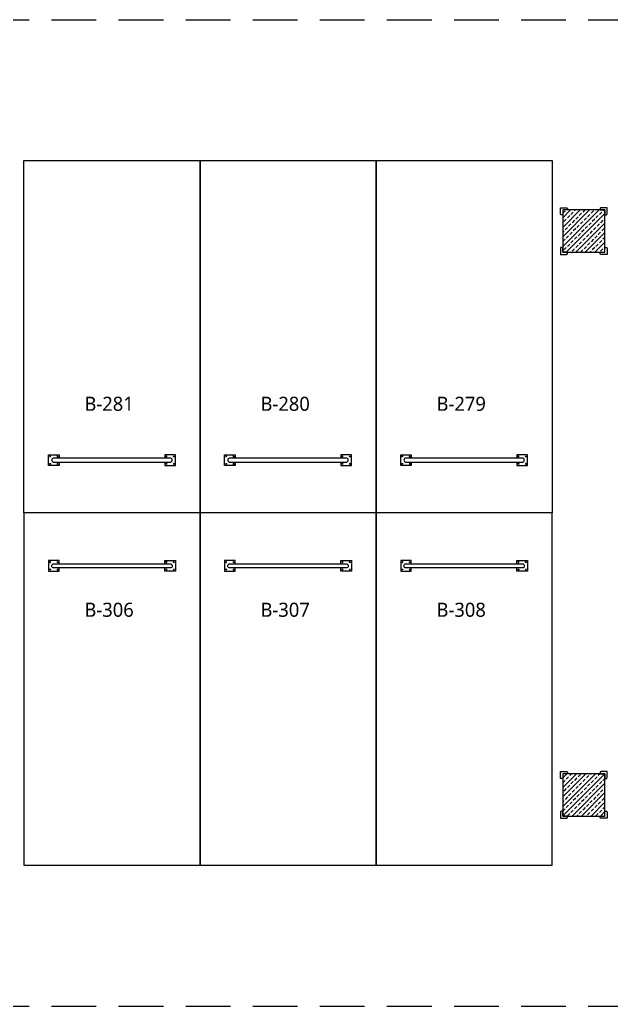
# Model space of a CAD drawing. Header units: millimetres. Extents: x -379292 to 1221486, y 92049 to 447512.
# Drawn here: x 105838 to 114238, y 205619 to 219619 of the extents above; entities that cross this region are included whole.
import ezdxf
from ezdxf.enums import TextEntityAlignment as Align

# ---------------------------------------------------------------- set-up
doc = ezdxf.new("R2010")
doc.units = ezdxf.units.MM
doc.linetypes.add('HIDDEN', pattern=[9.525, 6.35, -3.175])
for name, color, linetype in [('05_HATCH CONCRETE', 141, 'Continuous'), ('05_SYMBOL', 2, 'Continuous'), ('202-A-Y-MahalAd', 141, 'Continuous')]:
    doc.layers.add(name, color=color, linetype=linetype)
doc.styles.get("Standard").update_dxf_attribs({"font": 'segoeuil.ttf'})
pattern_1 = [(225, (905000, -3e-07), (67.351921, -67.351921), []), (225, (904932.65, -3e-07), (67.351921, -67.351921), [47.625, -23.8125])]

# ---------------------------------------------------------------- blocks, each defined once
blk = doc.blocks.new('202_Vida')
at = {"color": 0, "linetype": 'ByBlock', "ltscale": 0.2}
for points in [[(1, 0), (-1, 0)], [(0, 1), (0, -1)]]:
    blk.add_lwpolyline(points, dxfattribs=at)
at = {"color": 0, "linetype": 'ByBlock'}
for radius in [0.42, 0.23, 0.155]:
    blk.add_circle((0, 0), radius, dxfattribs=at)
blk = doc.blocks.new('202_Stoper')
at = {"color": 0, "linetype": 'ByBlock'}
for points in [[(-750, -30), (-750, -75), (-900, -75), (-900, 75), (-750, 75), (-750, 30)], [(750, -30), (750, -75), (900, -75), (900, 75), (750, 75), (750, 30)]]:
    blk.add_lwpolyline(points, dxfattribs=at)
blk.add_lwpolyline([(825, -30, 1), (825, 30), (-825, 30, 1), (-825, -30)], format="xyb", close=True, dxfattribs=at)
at = {"color": 0, "linetype": 'ByBlock', "yscale": 10, "zscale": 10, "rotation": 180}
for p, xscale in [((-877, 53), -10), ((-772, 53), 10), ((772, 53), -10), ((877, 53), 10)]:
    blk.add_blockref('202_Vida', p, dxfattribs=dict(at, xscale=xscale))
at = {"color": 0, "linetype": 'ByBlock', "yscale": 10, "zscale": 10}
for p, xscale in [((-877, -52), 10), ((-772, -52), -10), ((772, -52), 10), ((877, -52), -10)]:
    blk.add_blockref('202_Vida', p, dxfattribs=dict(at, xscale=xscale))
blk = doc.blocks.new('202_Mahalblok')
at = {"color": 0, "linetype": 'ByBlock', "flags": 128}
blk.add_lwpolyline([(0, 0), (0, 5000), (2500, 5000), (2500, 0)], close=True, dxfattribs=at)
at = {"color": 252}
blk.add_blockref('202_Stoper', (1250, 750), dxfattribs=at)
at = {"color": 0, "linetype": 'ByBlock', "ltscale": 25}
blk.add_attdef('MAHALNO', text='', height=200, dxfattribs=at).set_placement((1209, 1390), align=Align.BOTTOM_CENTER)
blk = doc.blocks.new('bariyer')
at = {"color": 8, "ltscale": 25}
blk.add_lwpolyline([(0, -70), (15, -70, 0.414214), (30, -55), (30, 30), (-55, 30, 0.414214), (-70, 15), (-70, 0), (0, 0)], format="xyb", close=True, dxfattribs=at)
blk = doc.blocks.new('OtoParkBodrumKatMimari')
at = {"layer": '05_HATCH CONCRETE'}
h = blk.add_hatch(dxfattribs=at)
h.set_pattern_fill('ANSI33', color=8, scale=15, angle=180, style=0)
h.set_pattern_definition(pattern_1)
h.paths.add_polyline_path([(62500, 116100), (61900, 116100), (61900, 115500), (62500, 115500)])
h = blk.add_hatch(dxfattribs=at)
h.set_pattern_fill('ANSI33', color=8, scale=15, angle=180, style=0)
h.set_pattern_definition(pattern_1)
h.paths.add_polyline_path([(62500, 108100), (61900, 108100), (61900, 107500), (62500, 107500)])
at = {"color": 5}
for points in [[(62500, 116100), (61900, 116100), (61900, 115500), (62500, 115500)], [(62500, 108100), (61900, 108100), (61900, 107500), (62500, 107500)]]:
    blk.add_lwpolyline(points, close=True, dxfattribs=at)
at = {"layer": '05_SYMBOL', "color": 252, "linetype": 'HIDDEN', "ltscale": 100}
for points in [[(19400, 118800), (135650, 118800)], [(19400, 104800), (128500, 104800)]]:
    blk.add_lwpolyline(points, dxfattribs=at)
at = {"layer": '05_SYMBOL', "color": 8, "xscale": -1}
for p in [(61900, 116100), (61900, 108100)]:
    blk.add_blockref('bariyer', p, dxfattribs=at)
at = {"layer": '05_SYMBOL', "color": 8}
for p in [(62500, 116100), (62500, 108100)]:
    blk.add_blockref('bariyer', p, dxfattribs=at)
at = {"layer": '05_SYMBOL', "color": 8, "rotation": 180}
for p in [(61900, 115500), (61900, 107500)]:
    blk.add_blockref('bariyer', p, dxfattribs=at)
at = {"layer": '05_SYMBOL', "color": 8, "xscale": -1, "rotation": 180}
for p in [(62500, 115500), (62500, 107500)]:
    blk.add_blockref('bariyer', p, dxfattribs=at)
at = {"layer": '202-A-Y-MahalAd', "color": 8, "ltscale": 25}
for p, values in [((54250, 111800), {'MAHALNO': 'B-281'}), ((56750, 111800), {'MAHALNO': 'B-280'}), ((59250, 111800), {'MAHALNO': 'B-279'})]:
    blk.add_blockref('202_Mahalblok', p, dxfattribs=at).add_auto_attribs(values)
ref = blk.add_blockref('202_Mahalblok', (54250, 111800), dxfattribs=dict(at, xscale=-1, rotation=180))
ref.add_attrib('MAHALNO', 'B-306', dxfattribs={"layer": '0', "color": 0, "linetype": 'ByBlock', "ltscale": 25, "height": 200}).set_placement((55459, 110267), align=Align.BOTTOM_CENTER)
ref = blk.add_blockref('202_Mahalblok', (56750, 111800), dxfattribs=dict(at, xscale=-1, rotation=180))
ref.add_attrib('MAHALNO', 'B-307', dxfattribs={"layer": '0', "color": 0, "linetype": 'ByBlock', "ltscale": 25, "height": 200}).set_placement((57959, 110267), align=Align.BOTTOM_CENTER)
ref = blk.add_blockref('202_Mahalblok', (59250, 111800), dxfattribs=dict(at, xscale=-1, rotation=180))
ref.add_attrib('MAHALNO', 'B-308', dxfattribs={"layer": '0', "color": 0, "linetype": 'ByBlock', "ltscale": 25, "height": 200}).set_placement((60459, 110267), align=Align.BOTTOM_CENTER)

msp = doc.modelspace()

# ---------------------------------------------------------------- block references
at = {"color": 8}
msp.add_blockref('OtoParkBodrumKatMimari', (51648, 100818.8), dxfattribs=at)

doc.saveas('drawing.dxf')
